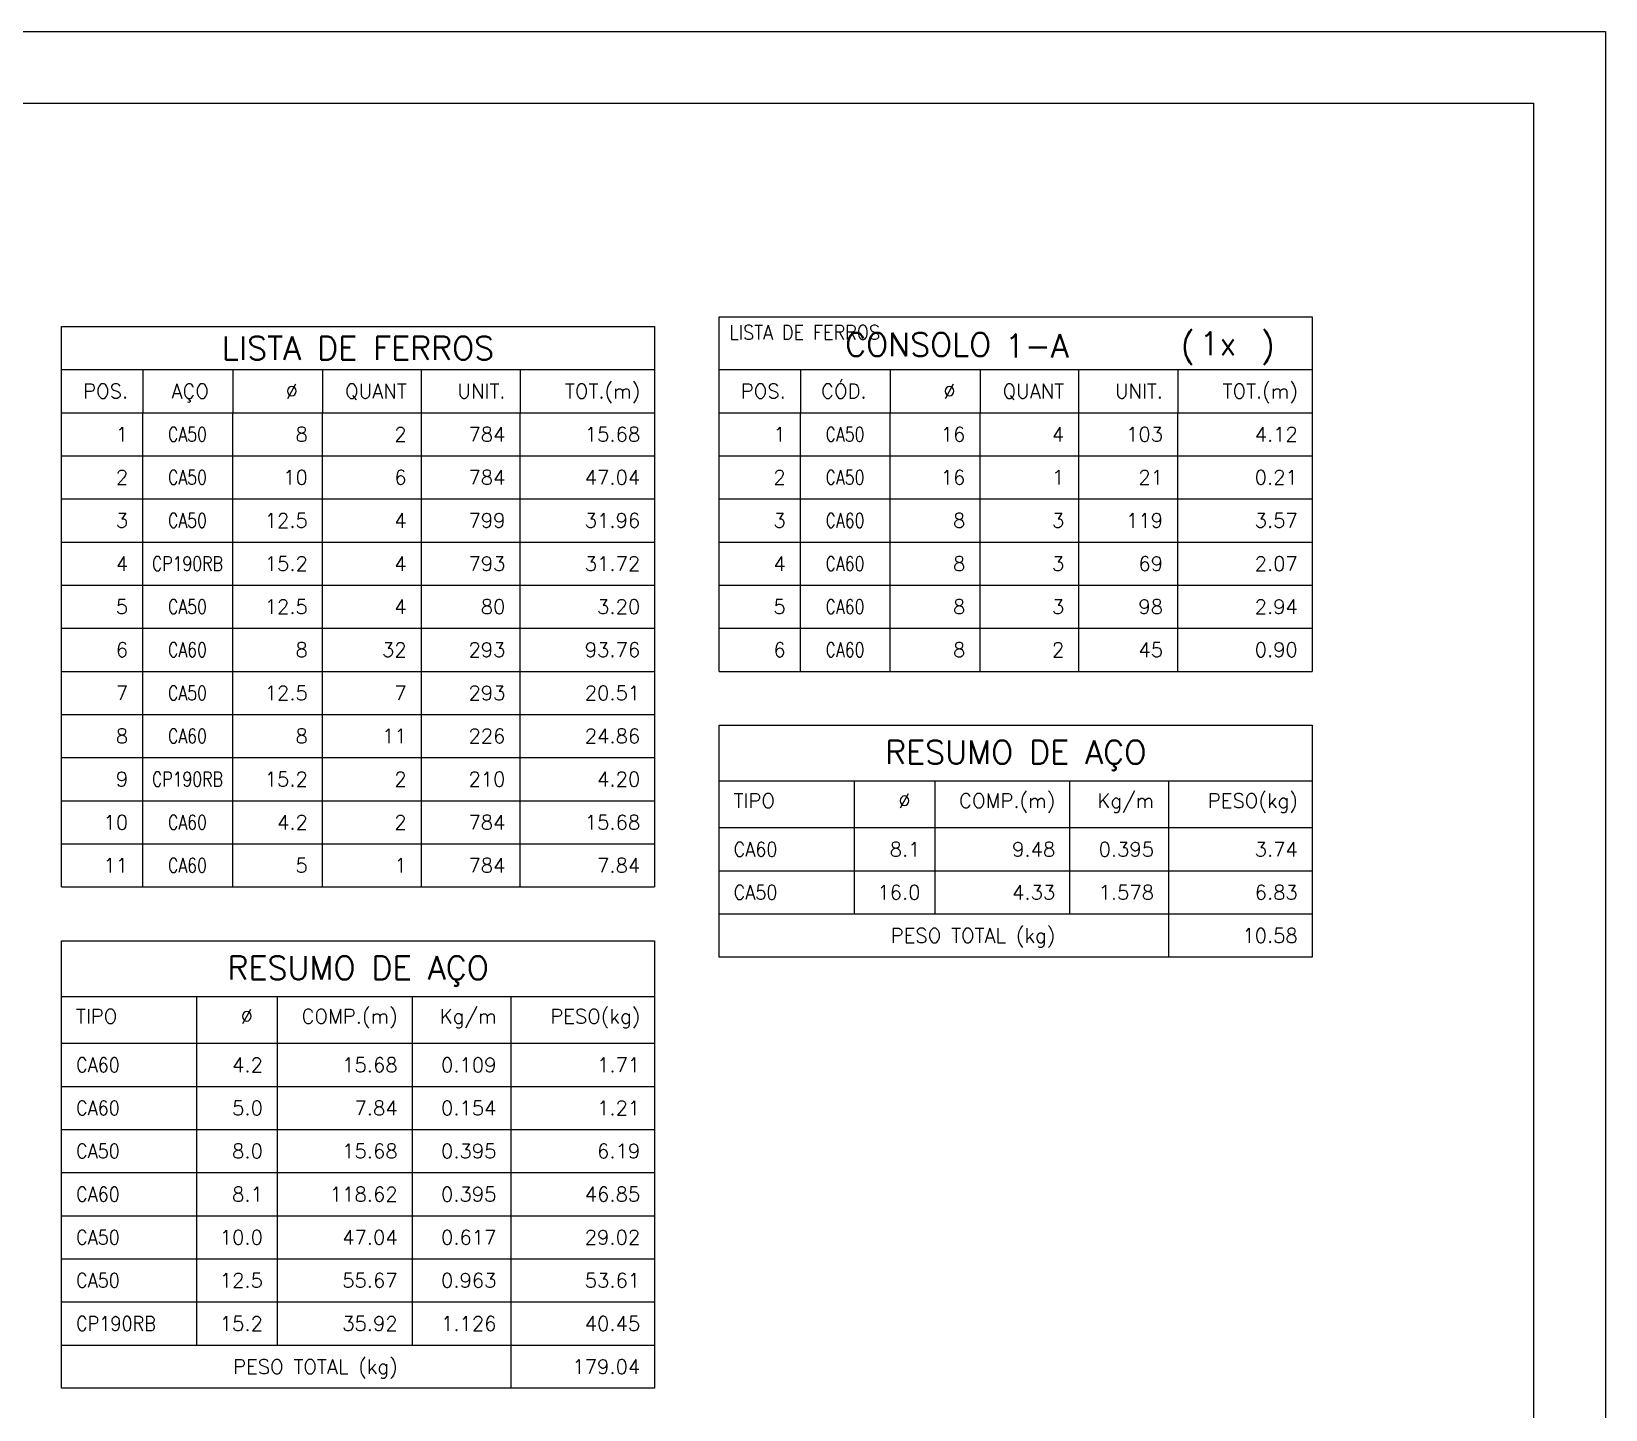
# Model space of a CAD drawing. Header units: centimetres. Extents: x 0 to 6700, y 10 to 1495.
# Drawn here: x 5605 to 6700, y 536 to 1495 of the extents above; entities that cross this region are included whole.
import ezdxf
from ezdxf.enums import TextEntityAlignment as Align

# ---------------------------------------------------------------- set-up
doc = ezdxf.new("R2010")
doc.units = ezdxf.units.CM
doc.header["$LTSCALE"] = 50
doc.header["$MEASUREMENT"] = 0
doc.set_wipeout_variables(frame=1)
for name, color, linetype in [('COTAS-PRECON', 1, 'Continuous'), ('FORMATO-PRECON', 2, 'Continuous'), ('LINHA-02-PRECON', 2, 'Continuous'), ('ListaF', 3, 'Continuous')]:
    doc.layers.add(name, color=color, linetype=linetype)
doc.styles.add('Acon_List_ObliqueAngle', font='ROMANS.SHX')
doc.styles.get("Standard").update_dxf_attribs({"font": 'romans.shx'})

# ---------------------------------------------------------------- blocks, each defined once
blk = doc.blocks.new('A$C12EB5E76')
at = {"layer": 'FORMATO-PRECON'}
blk.add_lwpolyline([(-114.7, 1254.3), (-114.7, 4224.3), (4085.3, 4224.3), (4085.3, 1254.3)], close=True, dxfattribs=at)
at = {"layer": 'FORMATO-PRECON', "color": 6}
blk.add_lwpolyline([(135.3, 1354.3), (135.3, 4124.3), (3985.3, 4124.3), (3985.3, 1354.3)], close=True, dxfattribs=at)
blk = doc.blocks.new('OLD')
at = {"color": 2}
for p, q in [((0, 1), (8, 1)), ((0, 0), (0, 1)), ((0, 1), (8, 1)), ((1, 1), (1, 0)), ((2, 1), (2, 0)), ((4, 1), (4, 0)), ((5, 1), (5, 0)), ((6, 1), (6, 0)), ((8, 1), (8, 0)), ((0, 0), (8, 0))]:
    blk.add_line(p, q, dxfattribs=at)
for s, p in [('POS.', (1, 0)), ('AÇO', (2, 0)), ('Ø ', (3, 0)), ('QUANT', (5, 0)), ('UNIT.', (6, 0)), ('TOT.(m)', (8, 0))]:
    blk.add_text(s, height=0.2, dxfattribs=at).set_placement(p, align=Align.MIDDLE_RIGHT)
at = {"color": 4}
blk.add_text('LISTA DE FERROS', height=0.325, dxfattribs=at).set_placement((4, 1), align=Align.MIDDLE_CENTER)
blk = doc.blocks.new('AconListBlock_brStd1')
at = {"color": 0}
for p, q in [((0, 1), (7.5, 1)), ((0, 1), (0, 0)), ((0, 0), (7.5, 0)), ((1.5, 1), (1.5, 0)), ((3, 1), (3, 0)), ((4.5, 1), (4.5, 0)), ((6, 1), (6, 0)), ((7.5, 1), (7.5, 0)), ((7.5, 1), (9, 1)), ((7.5, 0), (9, 0)), ((9, 1), (9, 0))]:
    blk.add_line(p, q, dxfattribs=at)
at = {"color": 0, "style": 'Acon_List_ObliqueAngle', "oblique": 15}
blk.add_text('Lista de Barras (continuação)', height=0.22, dxfattribs=at).set_placement((0.2, 1.2), align=Align.BOTTOM_LEFT)
for s, p in [('Pos.', (0.75, 0.5)), ('Aço', (2.25, 0.5)), ('Diam.', (3.75, 0.75)), ('(mm)', (3.75, 0.25)), ('Quant.', (5.25, 0.5)), ('C. Unit.', (6.75, 0.75)), ('(cm)', (6.75, 0.25)), ('C. Total', (8.25, 0.75)), ('(m)', (8.25, 0.25))]:
    blk.add_text(s, height=0.2, dxfattribs=at).set_placement(p, align=Align.MIDDLE_CENTER)
blk = doc.blocks.new('AconListBlock_brStd2')
at = {"color": 2}
for p, q in [((0, 1), (8, 1)), ((0, 0), (0, 1)), ((0, 1), (8, 1)), ((0, 0), (8, 0)), ((2, 1), (2, 0)), ((3, 1), (3, 0)), ((5, 1), (5, 0)), ((6, 1), (6, 0)), ((8, 1), (8, 0))]:
    blk.add_line(p, q, dxfattribs=at)
blk.add_text('TIPO', height=0.2, dxfattribs=at).set_placement((0, 0), align=Align.MIDDLE_LEFT)
at = {"color": 4}
blk.add_text('RESUMO DE AÇO', height=0.325, dxfattribs=at).set_placement((4, 1), align=Align.MIDDLE_CENTER)
at = {"color": 2}
for s, p in [('Ø ', (3, 0)), ('COMP.(m)', (5, 0)), ('Kg/m', (6, 0)), ('PESO(kg)', (8, 0))]:
    blk.add_text(s, height=0.2, dxfattribs=at).set_placement(p, align=Align.MIDDLE_RIGHT)
blk = doc.blocks.new('AconListBlock_brStd3')
at = {"color": 0}
for p, q in [((0, 1), (8, 1)), ((0, 1), (0, 0)), ((0, 0), (8, 0)), ((6, 1), (6, 0)), ((8, 1), (8, 0))]:
    blk.add_line(p, q, dxfattribs=at)
at = {"color": 0, "style": 'Acon_List_ObliqueAngle', "oblique": 15}
blk.add_text('Massa Total (kg)', height=0.183, dxfattribs=at).set_placement((5, 0), align=Align.MIDDLE_CENTER)
blk = doc.blocks.new('O1')
h = blk.add_hatch(color=256)
edge = h.paths.add_edge_path()
edge.add_arc((0, 0), 0.5, 0, 360)
blk.add_circle((0, 0), 0.5)
blk = doc.blocks.new('O2')
blk.add_lwpolyline([(0, 0), (0, 0), (0, 0), (0, 0), (0, 0), (0, 0), (0, 0), (0, 0), (0, 0), (0, 0), (0, 0), (0, 0), (0, 0), (0, 0), (0, 0), (0, 0), (0, 0), (0, 0)], close=True)
blk = doc.blocks.new('BLOCOS AUTOCON')
for name, p in [('AconListBlock_brStd1', (0, 0)), ('OLD', (0, 0)), ('AconListBlock_brStd2', (0, 0)), ('AconListBlock_brStd3', (0, 0)), ('O1', (1, 1))]:
    blk.add_blockref(name, p)
blk.add_blockref('O2', (2, 1))
blk = doc.blocks.new('AconListBlock_brStd0')
at = {"color": 2}
for p, q in [((0, 0), (0, 1.2)), ((0, 1.2), (8.25, 1.2)), ((8.25, 1.2), (8.25, 0)), ((0, 0.6), (8.25, 0.6)), ((1.13, 0.6), (1.13, 0)), ((2.38, 0.6), (2.38, 0)), ((3.63, 0.6), (3.63, 0)), ((5, 0.6), (5, 0)), ((6.38, 0.6), (6.38, 0)), ((0, 0), (8.25, 0))]:
    blk.add_line(p, q, dxfattribs=at)
at = {"color": 4}
blk.add_text('LISTA DE FERROS', height=0.325, dxfattribs=at).set_placement((4.125, 0.9), align=Align.MIDDLE_CENTER)
at = {"color": 2}
for s, p in [('TOT.(m)', (8.05, 0.3)), ('POS.', (0.925, 0.3)), ('AÇO', (2.05, 0.3)), ('Ø ', (3.425, 0.3)), ('QUANT', (4.8, 0.3)), ('UNIT.', (6.175, 0.3))]:
    blk.add_text(s, height=0.2, dxfattribs=at).set_placement(p, align=Align.MIDDLE_RIGHT)
blk = doc.blocks.new('LISTA DE FERROS CONSOLO')
at = {"color": 2}
for p, q in [((0, 0), (0, 100)), ((0, 100), (618.8, 100)), ((618.8, 100), (618.8, 0)), ((0, 45), (618.8, 45)), ((84.7, 45), (84.7, 0)), ((178.5, 45), (178.5, 0)), ((272.2, 45), (272.2, 0)), ((375, 45), (375, 0)), ((478.5, 45), (478.5, 0)), ((0, 0), (618.8, 0))]:
    blk.add_line(p, q, dxfattribs=at)
at = {"color": 4}
blk.add_text(' CONSOLO', height=24.38, dxfattribs=at).set_placement((199.2, 71.2), align=Align.MIDDLE_CENTER)
for s, p in [('(', (481.6, 58.2)), (')', (565, 58.2))]:
    blk.add_text(s, height=24.4, dxfattribs=at).set_placement(p)
at = {"color": 2}
for s, p in [('CÓD.', (153.8, 22.5)), ('TOT.(m)', (603.8, 22.5)), ('POS.', (69.4, 22.5)), ('Ø ', (256.9, 22.5)), ('QUANT', (360, 22.5)), ('UNIT.', (463.1, 22.5))]:
    blk.add_text(s, height=15, dxfattribs=at).set_placement(p, align=Align.MIDDLE_RIGHT)
at = {"color": 4, "insert": (89.1, 91.3), "char_height": 15, "width": 150.567, "attachment_point": 2}
blk.add_mtext('{\\W0.9;LISTA DE FERROS}', dxfattribs=at)
at = {"color": 4}
for tag, p in [('D', (501.2, 60)), ('C', (297.9, 57.6))]:
    blk.add_attdef(tag, p, '', height=24.4, dxfattribs=at)

msp = doc.modelspace()

# ---------------------------------------------------------------- linework, layer by layer
at = {"layer": 'ListaF', "color": 2}
for p, q in [((5625.908, 899.43), (5625.908, 1229.43)), ((5625.908, 1229.43), (6038.408, 1229.43)), ((5682.158, 1229.43), (5682.158, 899.43)), ((5744.658, 1229.43), (5744.658, 899.43)), ((5807.158, 1229.43), (5807.158, 899.43)), ((5875.908, 1229.43), (5875.908, 899.43)), ((5944.658, 1229.43), (5944.658, 899.43)), ((6038.408, 1229.43), (6038.408, 899.43)), ((6083.408, 1049.43), (6083.408, 1229.43)), ((6083.408, 1229.43), (6495.908, 1229.43)), ((6139.658, 1229.43), (6139.658, 1049.43)), ((6202.158, 1229.43), (6202.158, 1049.43)), ((6264.658, 1229.43), (6264.658, 1049.43)), ((6333.408, 1229.43), (6333.408, 1049.43)), ((6402.158, 1229.43), (6402.158, 1049.43)), ((6495.908, 1229.43), (6495.908, 1049.43)), ((5625.908, 1199.43), (6038.408, 1199.43)), ((6083.408, 1199.43), (6495.908, 1199.43)), ((5625.908, 1169.43), (6038.408, 1169.43)), ((6083.408, 1169.43), (6495.908, 1169.43)), ((5625.908, 1139.43), (6038.408, 1139.43)), ((6083.408, 1139.43), (6495.908, 1139.43)), ((5625.908, 1109.43), (6038.408, 1109.43)), ((6083.408, 1109.43), (6495.908, 1109.43)), ((5625.908, 1079.43), (6038.408, 1079.43)), ((6083.408, 1079.43), (6495.908, 1079.43)), ((5625.908, 1049.43), (6038.408, 1049.43)), ((6083.408, 1049.43), (6495.908, 1049.43)), ((5625.908, 1019.43), (6038.408, 1019.43)), ((6083.408, 850.63), (6083.408, 1011.93)), ((6083.408, 1011.93), (6495.908, 1011.93)), ((6495.908, 1011.93), (6495.908, 850.63)), ((5625.908, 989.43), (6038.408, 989.43)), ((6083.408, 973.18), (6495.908, 973.18)), ((6177.158, 973.18), (6177.158, 880.63)), ((6233.408, 973.18), (6233.408, 880.63)), ((6327.158, 973.18), (6327.158, 880.63)), ((6395.908, 973.18), (6395.908, 850.63)), ((5625.908, 959.43), (6038.408, 959.43)), ((6083.408, 940.68), (6495.908, 940.68)), ((5625.908, 929.43), (6038.408, 929.43)), ((6083.408, 910.63), (6495.908, 910.63)), ((5625.908, 899.43), (6038.408, 899.43)), ((6083.408, 880.63), (6495.908, 880.63)), ((5625.908, 861.93), (6038.408, 861.93)), ((6038.408, 861.93), (6038.408, 550.63)), ((6495.908, 850.63), (6083.408, 850.63)), ((5625.908, 823.18), (6038.408, 823.18)), ((5719.658, 823.18), (5719.658, 580.63)), ((5775.908, 823.18), (5775.908, 580.63)), ((5869.658, 823.18), (5869.658, 580.63)), ((5938.408, 823.18), (5938.408, 550.63)), ((5625.908, 790.68), (6038.408, 790.68)), ((5625.908, 760.63), (6038.408, 760.63)), ((5625.908, 730.63), (6038.408, 730.63)), ((5625.908, 700.63), (6038.408, 700.63)), ((5625.908, 670.63), (6038.408, 670.63)), ((5625.908, 640.63), (6038.408, 640.63)), ((5625.908, 610.63), (6038.408, 610.63)), ((5625.908, 580.63), (6038.408, 580.63))]:
    msp.add_line(p, q, dxfattribs=at)

# ---------------------------------------------------------------- block references
at = {"layer": 'COTAS-PRECON', "xscale": 0.5000000000000071, "yscale": 0.5000000000000071, "zscale": 0.5000000000000071}
msp.add_blockref('A$C12EB5E76', (4657.345, -617.411), dxfattribs=at)
at = {"layer": 'LINHA-02-PRECON', "xscale": 0.6666666666666666, "yscale": 0.6666666666666666, "zscale": 0.6666666666666666}
msp.add_blockref('LISTA DE FERROS CONSOLO', (6083.408, 1229.43), dxfattribs=at).add_auto_attribs({'D': '1x', 'C': '1-A'})
at = {"layer": 'ListaF', "xscale": 50, "yscale": 50, "zscale": 50}
msp.add_blockref('AconListBlock_brStd0', (5625.908, 1229.43), dxfattribs=at)

# ---------------------------------------------------------------- texts
at = {"layer": 'ListaF', "color": 4}
for p in [(6289.658, 993.18), (5832.158, 843.18)]:
    msp.add_text('RESUMO DE AÇO', height=16.25, dxfattribs=at).set_placement(p, align=Align.MIDDLE_CENTER)
at = {"layer": 'ListaF', "color": 2}
for p in [(6093.408, 959.43), (5635.908, 809.43)]:
    msp.add_text('TIPO', height=10, dxfattribs=at).set_placement(p, align=Align.MIDDLE_LEFT)
for s, p in [('Ø ', (6223.408, 959.43)), ('COMP.(m)', (6317.158, 959.43)), ('Kg/m', (6385.908, 959.43)), ('PESO(kg)', (6485.908, 959.43)), ('Ø ', (5765.908, 809.43)), ('COMP.(m)', (5859.658, 809.43)), ('Kg/m', (5928.408, 809.43)), ('PESO(kg)', (6028.408, 809.43))]:
    msp.add_text(s, height=10, dxfattribs=at).set_placement(p, align=Align.MIDDLE_RIGHT)
at = {"layer": 'ListaF', "color": 3, "width": 0.9}
for s, p in [('CA60', (6093.408, 925.63)), ('CA50', (6093.408, 895.63)), ('CA60', (5635.908, 775.63)), ('CA60', (5635.908, 745.63)), ('CA50', (5635.908, 715.63)), ('CA60', (5635.908, 685.63)), ('CA50', (5635.908, 655.63)), ('CA50', (5635.908, 625.63)), ('CP190RB', (5635.908, 595.63))]:
    msp.add_text(s, height=10, dxfattribs=at).set_placement(p, align=Align.MIDDLE_LEFT)
at = {"layer": 'ListaF', "color": 3}
for s, p in [('8.1', (6223.408, 925.63)), ('9.48', (6317.158, 925.63)), ('0.395', (6385.908, 925.63)), ('3.74', (6485.908, 925.63)), ('16.0', (6223.408, 895.63)), ('4.33', (6317.158, 895.63)), ('1.578', (6385.908, 895.63)), ('6.83', (6485.908, 895.63)), ('PESO TOTAL (kg)', (6317.158, 865.63)), ('10.58', (6485.908, 865.63)), ('4.2', (5765.908, 775.63)), ('15.68', (5859.658, 775.63)), ('0.109', (5928.408, 775.63)), ('1.71', (6028.408, 775.63)), ('5.0', (5765.908, 745.63)), ('7.84', (5859.658, 745.63)), ('0.154', (5928.408, 745.63)), ('1.21', (6028.408, 745.63)), ('8.0', (5765.908, 715.63)), ('15.68', (5859.658, 715.63)), ('0.395', (5928.408, 715.63)), ('6.19', (6028.408, 715.63)), ('8.1', (5765.908, 685.63)), ('118.62', (5859.658, 685.63)), ('0.395', (5928.408, 685.63)), ('46.85', (6028.408, 685.63)), ('10.0', (5765.908, 655.63)), ('47.04', (5859.658, 655.63)), ('0.617', (5928.408, 655.63)), ('29.02', (6028.408, 655.63)), ('12.5', (5765.908, 625.63)), ('55.67', (5859.658, 625.63)), ('0.963', (5928.408, 625.63)), ('53.61', (6028.408, 625.63)), ('15.2', (5765.908, 595.63)), ('35.92', (5859.658, 595.63)), ('1.126', (5928.408, 595.63)), ('40.45', (6028.408, 595.63)), ('PESO TOTAL (kg)', (5859.658, 565.63)), ('179.04', (6028.408, 565.63))]:
    msp.add_text(s, height=10, dxfattribs=at).set_placement(p, align=Align.MIDDLE_RIGHT)
at = {"layer": 'ListaF', "color": 3, "char_height": 10}
for s, insert, attachment_point in [('1', (5672.158, 1214.43), 6), ('{\\W0.8;CA50}', (5713.408, 1214.43), 5), ('8', (5797.158, 1214.43), 6), ('2', (5865.908, 1214.43), 6), ('784', (5934.658, 1214.43), 6), ('15.68', (6028.408, 1214.43), 6), ('1', (6129.658, 1214.43), 6), ('{\\W0.8;CA50}', (6170.908, 1214.43), 5), ('16', (6254.658, 1214.43), 6), ('4', (6323.408, 1214.43), 6), ('103', (6392.158, 1214.43), 6), ('4.12', (6485.908, 1214.43), 6), ('2', (5672.158, 1184.43), 6), ('{\\W0.8;CA50}', (5713.408, 1184.43), 5), ('10', (5797.158, 1184.43), 6), ('6', (5865.908, 1184.43), 6), ('784', (5934.658, 1184.43), 6), ('47.04', (6028.408, 1184.43), 6), ('2', (6129.658, 1184.43), 6), ('{\\W0.8;CA50}', (6170.908, 1184.43), 5), ('16', (6254.658, 1184.43), 6), ('1', (6323.408, 1184.43), 6), ('21', (6392.158, 1184.43), 6), ('0.21', (6485.908, 1184.43), 6), ('3', (5672.158, 1154.43), 6), ('{\\W0.8;CA50}', (5713.408, 1154.43), 5), ('12.5', (5797.158, 1154.43), 6), ('4', (5865.908, 1154.43), 6), ('799', (5934.658, 1154.43), 6), ('31.96', (6028.408, 1154.43), 6), ('3', (6129.658, 1154.43), 6), ('{\\W0.8;CA60}', (6170.908, 1154.43), 5), ('8', (6254.658, 1154.43), 6), ('3', (6323.408, 1154.43), 6), ('119', (6392.158, 1154.43), 6), ('3.57', (6485.908, 1154.43), 6), ('4', (5672.158, 1124.43), 6), ('{\\W0.8;CP190RB}', (5713.408, 1124.43), 5), ('15.2', (5797.158, 1124.43), 6), ('4', (5865.908, 1124.43), 6), ('793', (5934.658, 1124.43), 6), ('31.72', (6028.408, 1124.43), 6), ('4', (6129.658, 1124.43), 6), ('{\\W0.8;CA60}', (6170.908, 1124.43), 5), ('8', (6254.658, 1124.43), 6), ('3', (6323.408, 1124.43), 6), ('69', (6392.158, 1124.43), 6), ('2.07', (6485.908, 1124.43), 6), ('5', (5672.158, 1094.43), 6), ('{\\W0.8;CA50}', (5713.408, 1094.43), 5), ('12.5', (5797.158, 1094.43), 6), ('4', (5865.908, 1094.43), 6), ('80', (5934.658, 1094.43), 6), ('3.20', (6028.408, 1094.43), 6), ('5', (6129.658, 1094.43), 6), ('{\\W0.8;CA60}', (6170.908, 1094.43), 5), ('8', (6254.658, 1094.43), 6), ('3', (6323.408, 1094.43), 6), ('98', (6392.158, 1094.43), 6), ('2.94', (6485.908, 1094.43), 6), ('6', (5672.158, 1064.43), 6), ('{\\W0.8;CA60}', (5713.408, 1064.43), 5), ('8', (5797.158, 1064.43), 6), ('32', (5865.908, 1064.43), 6), ('293', (5934.658, 1064.43), 6), ('93.76', (6028.408, 1064.43), 6), ('6', (6129.658, 1064.43), 6), ('{\\W0.8;CA60}', (6170.908, 1064.43), 5), ('8', (6254.658, 1064.43), 6), ('2', (6323.408, 1064.43), 6), ('45', (6392.158, 1064.43), 6), ('0.90', (6485.908, 1064.43), 6), ('7', (5672.158, 1034.43), 6), ('{\\W0.8;CA50}', (5713.408, 1034.43), 5), ('12.5', (5797.158, 1034.43), 6), ('7', (5865.908, 1034.43), 6), ('293', (5934.658, 1034.43), 6), ('20.51', (6028.408, 1034.43), 6), ('8', (5672.158, 1004.43), 6), ('{\\W0.8;CA60}', (5713.408, 1004.43), 5), ('8', (5797.158, 1004.43), 6), ('11', (5865.908, 1004.43), 6), ('226', (5934.658, 1004.43), 6), ('24.86', (6028.408, 1004.43), 6), ('9', (5672.158, 974.43), 6), ('{\\W0.8;CP190RB}', (5713.408, 974.43), 5), ('15.2', (5797.158, 974.43), 6), ('2', (5865.908, 974.43), 6), ('210', (5934.658, 974.43), 6), ('4.20', (6028.408, 974.43), 6), ('10', (5672.158, 944.43), 6), ('{\\W0.8;CA60}', (5713.408, 944.43), 5), ('4.2', (5797.158, 944.43), 6), ('2', (5865.908, 944.43), 6), ('784', (5934.658, 944.43), 6), ('15.68', (6028.408, 944.43), 6), ('11', (5672.158, 914.43), 6), ('{\\W0.8;CA60}', (5713.408, 914.43), 5), ('5', (5797.158, 914.43), 6), ('1', (5865.908, 914.43), 6), ('784', (5934.658, 914.43), 6), ('7.84', (6028.408, 914.43), 6)]:
    msp.add_mtext(s, dxfattribs=dict(at, insert=insert, attachment_point=attachment_point))

# ---------------------------------------------------------------- next in the draw order: block references
at = {"xscale": 8.000000000000002e-05, "yscale": 8.000000000000002e-05, "zscale": 8.000000000000002e-05}
msp.add_blockref('BLOCOS AUTOCON', (5625.908, 550.63), dxfattribs=at)

# ---------------------------------------------------------------- next in the draw order: block references
msp.add_blockref('BLOCOS AUTOCON', (5625.908, 550.63), dxfattribs=at)

# ---------------------------------------------------------------- next in the draw order: linework, layer by layer
at = {"layer": 'ListaF', "color": 2}
for p, q in [((5625.908, 550.63), (5625.908, 861.93)), ((6038.408, 550.63), (5625.908, 550.63))]:
    msp.add_line(p, q, dxfattribs=at)

doc.saveas('drawing.dxf')
